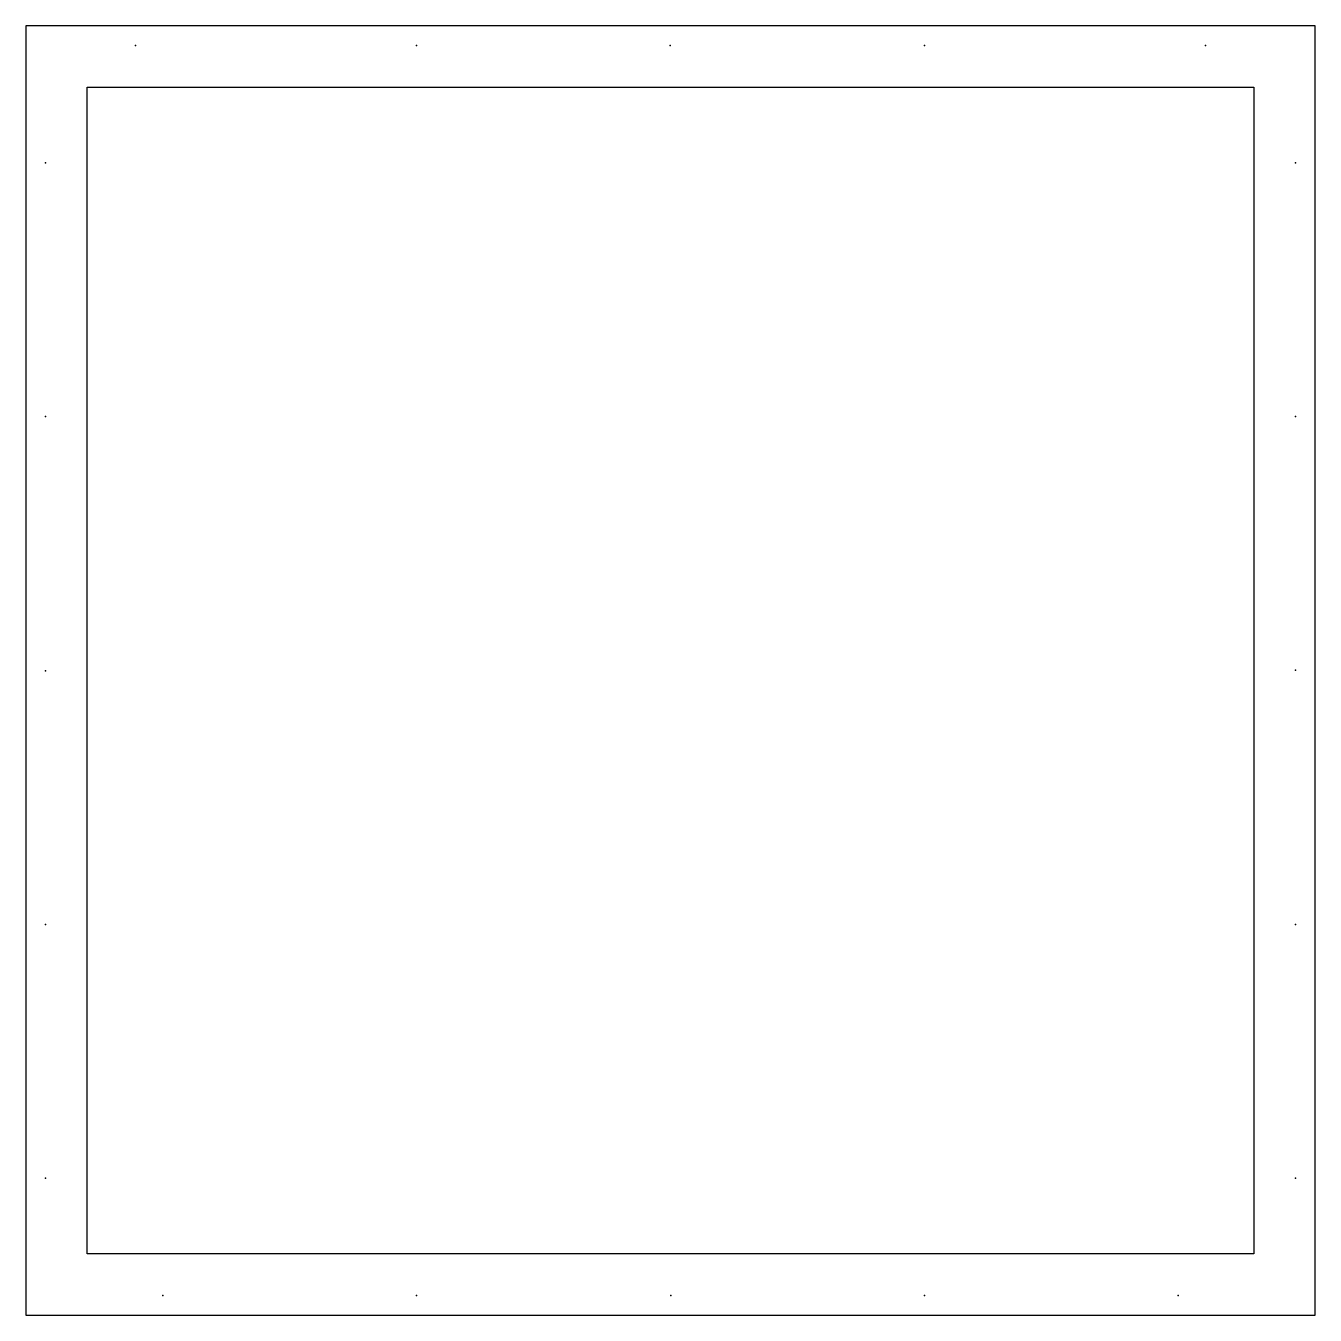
# Model space of a CAD drawing. Extents: x 0 to 20.7, y 0 to 20.7.
import ezdxf

# ---------------------------------------------------------------- set-up
doc = ezdxf.new("R2010")
doc.units = 0
doc.layers.add('1', color=2, linetype='CONTINUOUS')
doc.layers.add('2', color=3, linetype='CONTINUOUS')

msp = doc.modelspace()

# ---------------------------------------------------------------- linework, layer by layer
at = {"layer": '1'}
for p, q in [((20.693, 20.693), (0, 20.693)), ((0, 20.693), (0, 0)), ((20.693, 0), (20.693, 20.693)), ((0.984, 19.709), (19.709, 19.709)), ((0.984, 0.984), (0.984, 19.709)), ((19.709, 19.709), (19.709, 0.984)), ((19.709, 0.984), (0.984, 0.984)), ((0, 0), (20.693, 0))]:
    msp.add_line(p, q, dxfattribs=at)
at = {"layer": '2'}
for p in [(1.761, 20.378), (6.272, 20.378), (10.339, 20.378), (14.421, 20.378), (18.932, 20.378), (0.315, 18.496), (20.378, 18.496), (0.315, 14.421), (20.378, 14.421), (20.378, 10.354), (0.315, 10.339), (0.315, 6.272), (20.378, 6.272), (0.315, 2.197), (20.378, 2.197), (2.197, 0.315), (6.272, 0.315), (10.354, 0.315), (14.421, 0.315), (18.496, 0.315)]:
    msp.add_point(p, dxfattribs=at)

doc.saveas('drawing.dxf')
